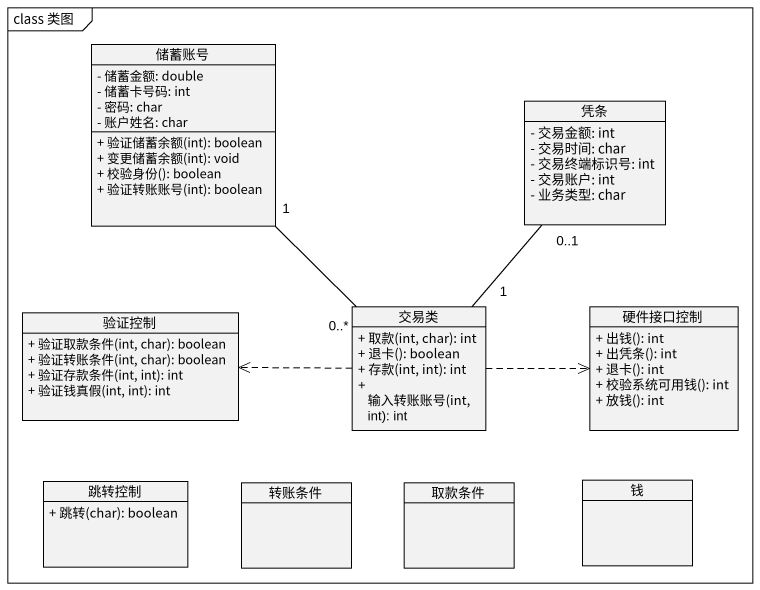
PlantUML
@startuml
mainframe class 类图
hide circle
hide empty members
skinparam classAttributeIconSize 0
class 储蓄账号 {
  - 储蓄金额: double
  - 储蓄卡号码: int
  - 密码: char
  - 账户姓名: char
  + 验证储蓄余额(int): boolean
  + 变更储蓄余额(int): void
  + 校验身份(): boolean
  + 验证转账账号(int): boolean
}
class 凭条 {
  - 交易金额: int
  - 交易时间: char
  - 交易终端标识号: int
  - 交易账户: int
  - 业务类型: char
}
class 验证控制 {
  + 验证取款条件(int, char): boolean
  + 验证转账条件(int, char): boolean
  + 验证存款条件(int, int): int
  + 验证钱真假(int, int): int
}
class 交易类 {
  + 取款(int, char): int
  + 退卡(): boolean
  + 存款(int, int): int
  + 输入转账账号(int, int): int
}
class 硬件接口控制 {
  + 出钱(): int
  + 出凭条(): int
  + 退卡(): int
  + 校验系统可用钱(): int
  + 放钱(): int
}
class 跳转控制 {
  + 跳转(char): boolean
}
class 转账条件
class 取款条件
class 钱
储蓄账号 "1" -- "0..*" 交易类
交易类 "1" -up- "0..1" 凭条
交易类 .left.> 验证控制
交易类 .right.> 硬件接口控制
@enduml
